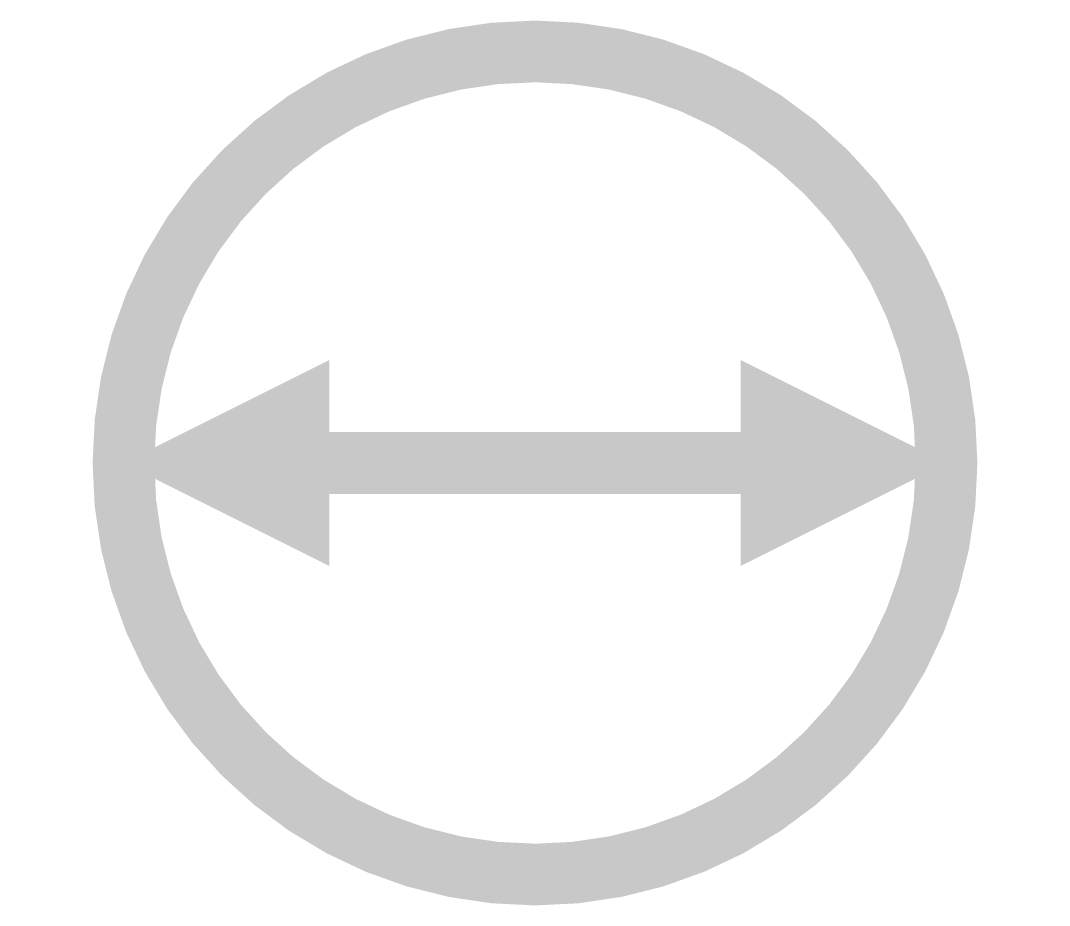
# Model space of a CAD drawing. Extents: x 5 to 10, y 1.85 to 6.15.
import ezdxf

# ---------------------------------------------------------------- set-up
doc = ezdxf.new("R2010")
doc.units = 0
doc.header["$MEASUREMENT"] = 0
doc.layers.get('0').update_dxf_attribs({"linetype": 'CONTINUOUS'})

msp = doc.modelspace()

# ---------------------------------------------------------------- linework, layer by layer
at = {"const_width": 0.3}
msp.add_lwpolyline([(7.5, 2, 1), (7.5, 6, 1), (7.5, 2, 1)], format="xyb", dxfattribs=at)
for points in [[(5.5, 4, 0, 1, 0), (6.5, 4, 1, 1, 0)], [(9.5, 4, 0, 1, 0), (8.5, 4, 1, 1, 0)]]:
    msp.add_lwpolyline(points, format="xyseb")
msp.add_lwpolyline([(8.9071, 4), (6.5, 4)], dxfattribs=at)

doc.saveas('drawing.dxf')
